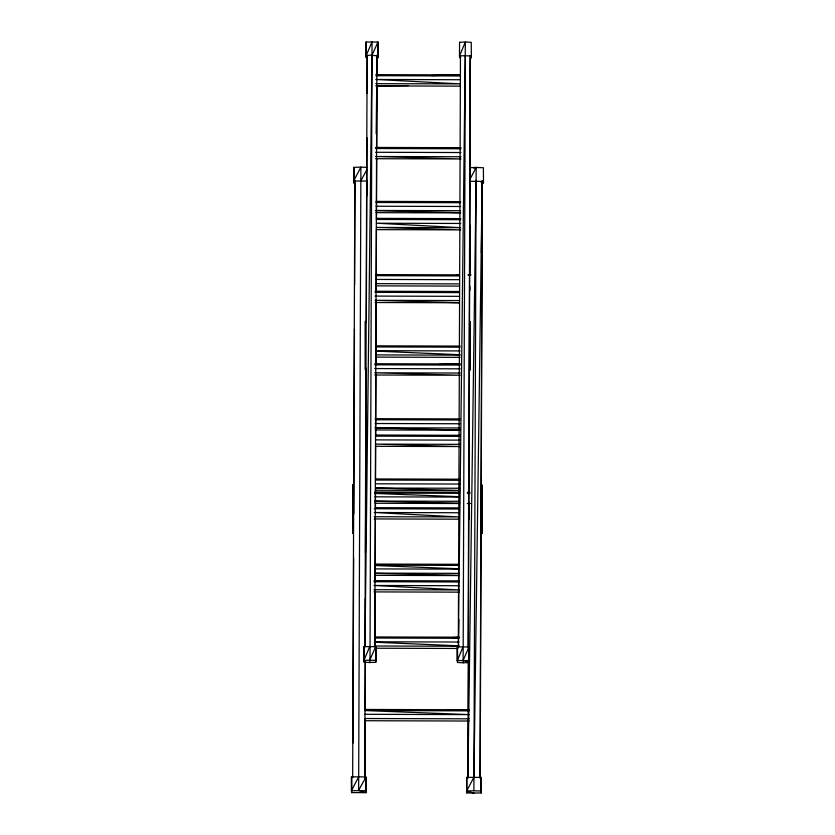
<?xml version="1.0" encoding="UTF-8"?>
<svg xmlns="http://www.w3.org/2000/svg" width="835" height="835" viewBox="0 0 835 835"><rect width="100%" height="100%" fill="white"/><g stroke="black" fill="none" stroke-linecap="round" stroke-linejoin="round"><path stroke-width="1.25" d="M365.135 369.581L365.156 321.308M366.941 167.365L360.897 167.115L358.632 790.411L366.054 792.655L365.887 790.714L351.431 790.672L351.483 777.02L358.685 776.769L365.928 777.061L366.054 792.655L351.608 792.613L351.483 777.02M351.608 792.613L351.65 778.971M353.821 182.959L353.696 167.376L360.897 167.115L353.643 181.018L353.821 182.959L353.696 167.376L353.643 181.018L366.889 181.018M352.662 777.803L354.833 180.214M352.954 743.129L353.623 558.26M353.789 513.995L354.457 329.115M354.614 284.85L354.99 181.999M375.833 662.249L375.666 660.308L363.966 660.276L364.008 646.634L375.708 646.666L375.833 662.249L370.009 662.52L364.133 662.218L364.008 646.634M364.133 662.218L364.185 648.576M366.335 57.605L366.21 42.011L366.335 57.605L366.21 42.011L377.911 42.053L378.036 57.636L377.911 42.053L371.982 55.392L364.978 646.248L367.118 55.225M364.759 777.834L365.177 661.967M365.312 598.57L365.135 646.728L365.312 633.702M365.48 553L366.147 368.141M366.314 322.581L366.983 137.723M367.149 93.457L367.275 57.01M364.926 778.314L365.135 719.728M365.156 710.564L365.354 661.143M366.878 195.891L366.93 180.256M370.009 662.52L372.034 41.75L366.158 55.663L371.992 54.985M374.769 646.28L376.919 55.256M374.936 646.76L375.134 592.088M375.176 580.367L375.406 517.877M375.437 508.765L375.51 489.237M375.541 480.125L375.666 446.276M375.698 435.87L375.927 374.685M375.959 364.269L376.188 301.779M376.23 291.363L376.449 228.873M376.481 219.762L376.71 158.577M376.742 148.16L376.971 85.681M377.013 75.265L377.076 57.041L376.856 75.265M457.298 660.548L463.174 646.634L463.133 660.276L469.176 662.52L469.009 660.579L457.298 660.548L457.35 646.906L469.051 646.937L469.176 662.52L463.352 662.792L457.476 662.489L457.35 646.906M457.476 662.489L457.528 648.847M460.461 55.496L458.311 647.824L465.377 42.021L471.253 42.314L471.378 57.907M463.185 646.28L465.335 55.768L471.201 55.966M474.103 793.25L466.681 791.006L466.734 777.354L481.179 777.395L481.304 792.989L466.859 792.947L466.681 791.006L473.936 777.197M466.859 792.947L466.734 777.354M468.101 647.856L470.262 55.528M468.331 662.27L467.913 778.136L476.107 180.308M468.383 647.939L470.418 57.312L469.688 118.518M468.184 749.976L468.289 721.336M468.331 709.614L468.498 662.75M469.019 519.537L469.082 502.607M469.113 493.495L469.291 442.717M469.855 290.392L469.865 286.488M469.907 274.767L470.084 225.304M466.681 791.006L473.883 790.745L476.148 167.449L483.392 167.751L483.517 183.345M480.01 778.168L482.181 180.59L473.936 777.896M480.177 777.354L482.338 182.374L482.129 198.02M481.179 777.395L481.304 792.989M376.167 133.871L376.742 85.692M458.498 647L458.822 619.643M481.377 252.775L481.878 216.265M366.106 779.013L365.887 790.714L365.928 777.061L358.632 790.411M375.886 648.607L375.666 660.308L375.708 646.666L369.79 660.015M469.228 648.878L469.009 660.579L469.051 646.937L463.133 660.276L463.352 662.792M481.357 779.347L481.127 791.048L473.883 790.745M363.966 660.276L369.832 646.363M469.458 180.287L476.148 167.449L470.147 167.668M351.431 790.672L358.685 776.863M360.845 180.757L366.93 169.641M473.8 168.179L476.148 167.449M481.002 182.134L483.35 181.393L470.095 181.31M465.325 55.663L459.5 55.935L459.667 57.876M431.538 75.568L459.981 74.91L375.896 74.628M437.738 148.223L461.014 147.691L375.635 147.44M436.183 219.177L460.753 218.613L376.668 218.373M438.25 364.488L460.231 363.976L374.852 363.736M456.505 275.132L459.104 275.08M439.836 564.878L459.354 564.533M452.58 637.533L459.093 637.408M447.111 710.167L469.239 709.76L365.114 709.458M408.211 85.587L375.854 85.901L459.939 86.141M375.854 75.724L459.939 75.964M459.908 79.722L375.813 79.471L459.908 83.876L375.823 83.688M375.583 148.536L460.962 148.776M375.552 152.283L460.93 152.534M460.93 156.75L375.552 156.5L460.972 158.963L375.593 158.713M376.074 201.392L460.669 201.642M376.021 202.487L460.617 202.728M375.99 206.235L460.586 206.485M375.99 210.451L460.586 210.702M376.032 212.664L460.628 212.904M376.616 219.459L460.711 219.699M460.669 223.456L376.585 223.216L460.68 227.673L376.595 227.433L460.711 229.886L376.627 229.635M375.802 274.6L459.104 274.84M375.76 275.686L459.052 275.926M375.729 279.433L459.02 279.683M375.729 283.649L459.02 283.9M375.76 285.862L459.052 286.102M375.113 291.248L459.198 291.498M375.061 292.344L459.146 292.584M375.03 296.091L459.114 296.341M459.114 300.558L375.03 300.308L459.156 302.729M375.072 302.52L459.156 302.771M375.552 345.836L460.148 346.087M375.499 346.932L460.095 347.172M375.468 350.679L460.064 350.93M375.468 354.896L460.064 355.146M375.51 357.109L460.106 357.359M374.8 364.822L460.179 365.072M374.769 368.569L460.148 368.82M460.148 373.036L374.769 372.786L460.179 375.249L374.8 374.998M375.28 418.679L459.876 418.919M375.239 419.765L459.834 420.005M375.207 423.512L459.793 423.762M375.207 427.729L459.803 427.979M375.239 429.942L459.834 430.192M375.886 435.045L459.97 435.286M375.833 436.131L459.918 436.381M375.802 439.888L459.887 440.128M459.887 444.345L375.802 444.105L459.928 446.558L375.844 446.308M375.719 478.956L459.814 479.196M375.677 480.041L459.761 480.292M375.646 483.799L459.73 484.039M375.646 488.016L459.73 488.256M375.677 490.228L459.761 490.469L375.646 488.047M375.019 491.992L459.615 492.233M467.423 492.253L470.021 492.264M374.967 493.078L459.563 493.318M467.37 493.349L469.98 493.349M374.936 496.825L459.532 497.075M374.936 501.042L459.532 501.292M374.978 503.255L459.574 503.505M375.614 507.68L458.405 507.91M374.278 508.755L458.363 509.006M458.332 512.753L374.247 512.513L458.332 516.907L374.247 516.729M374.278 518.942L458.363 519.182M374.758 564.063L459.354 564.314M374.706 565.159L459.302 565.399M374.675 568.906L459.271 569.146M374.675 573.123L459.271 573.363M374.717 575.336L459.313 575.576M374.059 580.638L459.438 580.878M374.007 581.724L459.386 581.974M459.354 585.721L373.976 585.481L459.354 589.938L373.976 589.698M374.017 591.9L459.396 592.151M374.487 636.948L459.083 637.188M374.445 638.034L459.041 638.284M374.414 641.791L458.999 642.031M374.414 646.008L459.01 646.248M375.75 648.221L457.737 648.461M469.186 710.856L365.072 710.554L469.155 714.603L365.031 714.301M365.041 718.517L469.155 718.82M365.072 720.73L469.197 721.033M376 210.671L460.617 212.685M375.207 427.948L459.834 429.973M374.946 501.261L459.563 503.286M374.675 573.342L459.302 575.357M374.967 493.443L459.532 496.7M374.706 565.525L459.271 568.781M375.468 351.097L460.064 354.729M374.414 642.209L459.01 645.831M371.992 55.496L377.858 55.694M377.911 42.053L378.036 57.636M352.704 484.853L352.673 533.116L352.704 484.853M459.553 42.282L459.5 55.935L465.377 42.021L459.553 42.282M470.251 321.611L470.22 369.884L470.251 321.611M482.38 485.229L482.348 533.492L482.38 485.229M470.815 274.872L468.216 274.924L470.815 274.872M469.98 503.536L467.381 503.526L469.98 503.536"/></g></svg>
